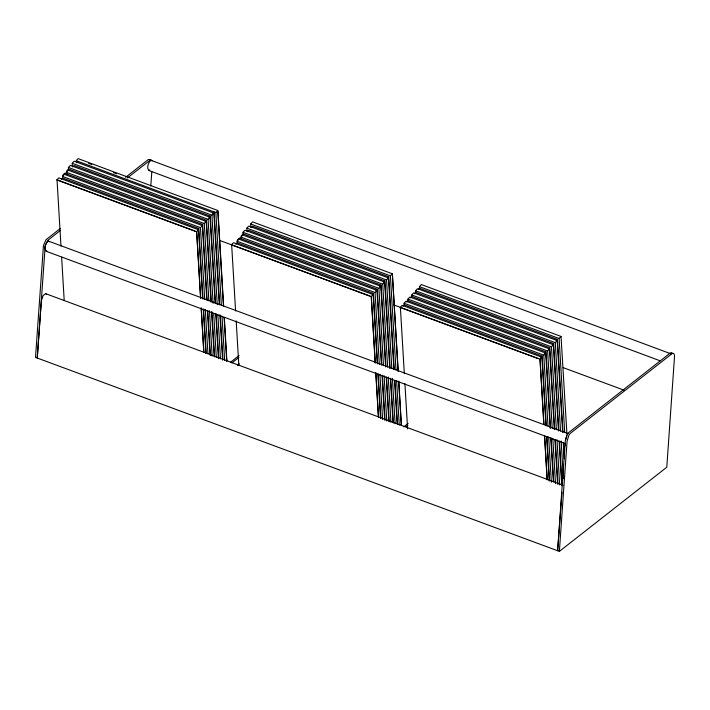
<?xml version="1.0" encoding="UTF-8"?>
<svg xmlns="http://www.w3.org/2000/svg" width="710" height="710" viewBox="0 0 710 710"><rect width="100%" height="100%" fill="white"/><g stroke="black" fill="none" stroke-linecap="round" stroke-linejoin="round"><path stroke-width="1.06" d="M150.804 185.976L151.807 171.696M559.373 551.386L567.068 441.309L568.932 435.035L570.192 433.446L672.157 353.553C674.34 352.133 674.731 355.958 674.465 357.352L666.788 467.224L559.373 551.386L35.5 357.387L43.452 245.536L46.026 239.705L60.27 228.522M565.666 439.845L566.225 437.449M562 492.172L557.625 550.738L565.32 440.661L567.183 434.387L568.444 432.798L670.409 352.905L671.509 352.55L672.272 353.234M566.376 437.032L566.953 435.718M60.971 246.139L57.031 179.816L58.832 177.855L198.525 229.729L202.607 298.262M66.784 174.403L66.589 171.092L68.497 169.016L68.408 167.453L70.325 165.377L210.018 217.251L215.148 303.463M72.438 166.61L72.243 163.291L74.159 161.214L213.852 213.089L219.31 304.83M62.755 175.255L64.672 173.178L202.616 224.395L207.142 300.454M61.308 179.373L62.586 177.988L62.489 176.426L64.406 174.349L202.359 225.567L206.761 299.629M66.421 173.826L66.323 172.264L68.24 170.187L206.193 221.413L210.985 302.096M72.802 166.885L74.08 165.501L210.284 216.08L215.458 303.152M76.636 162.723L77.914 161.339M197.513 229.951L198.791 228.558L62.586 177.988M201.338 225.789L202.616 224.395M205.172 221.626L206.45 220.242L68.497 169.016M209.006 217.464L210.284 216.08M212.84 213.302L214.109 211.917L219.621 304.51M200.664 298.014L196.723 231.691L198.525 229.729M204.72 299.496L200.442 227.653L202.359 225.567M208.873 300.863L204.276 223.49L206.193 221.413M213.098 303.33L208.101 219.328L210.018 217.251M217.26 304.696L211.935 215.165L213.852 213.089M215.858 212.565L217.775 210.479L78.082 158.614L76.165 160.691L215.858 212.565L221.369 305.158M241.205 235.933L243.122 233.856L243.024 232.294L244.941 230.217L384.642 282.092L389.772 368.304M247.053 231.451L246.858 228.132L248.775 226.055L388.468 277.93L393.926 369.67M250.887 227.289L250.692 223.978L252.609 221.893L392.302 273.767L398.088 371.037M235.924 244.213L237.202 242.829L237.113 241.267L239.03 239.19L376.974 290.408L381.385 364.47M241.036 238.667L240.947 237.105L242.855 235.028L380.808 286.254L385.61 366.937M247.417 231.726L248.695 230.342L384.9 280.92L390.083 368.002M251.251 227.564L252.529 226.179L388.734 276.758L394.236 369.351M372.129 294.792L373.407 293.399L237.202 242.829M375.963 290.63L377.241 289.236L239.288 238.019L237.371 240.095L237.504 242.296M379.797 286.467L381.066 285.083L243.122 233.856M383.622 282.305L384.9 280.92M387.456 278.142L388.734 276.758M375.288 362.854L371.339 296.531L373.149 294.57L233.448 242.696L231.646 244.657L235.596 310.98M379.335 364.336L375.058 292.493L376.974 290.408M383.498 365.703L378.892 288.331L380.808 286.254M387.651 367.07L382.726 284.169L384.642 282.092M391.813 368.437L386.551 280.006L388.468 277.93M395.976 369.803L390.385 275.844L392.302 273.767M402.916 306.214L404.185 304.83L404.096 303.276L406.014 301.191L545.706 353.065L550.179 428.228M406.741 302.061L408.019 300.667L407.93 299.114L409.839 297.029L549.54 348.903L554.341 429.594M410.575 297.898L411.853 296.505L411.756 294.952L413.673 292.866L553.365 344.74L558.495 430.961M414.409 293.736L415.678 292.351L415.59 290.789L417.507 288.713L557.199 340.578L562.657 432.328M418.234 289.573L419.512 288.189L419.424 286.627L421.341 284.55L561.033 336.425L566.917 433.881M540.86 357.441L542.138 356.056L404.185 304.83M544.694 353.278L545.972 351.894L408.019 300.667M548.519 349.116L549.797 347.731L411.853 296.505M552.353 344.962L553.631 343.569L415.678 292.351M556.187 340.8L557.465 339.407L419.512 288.189M543.949 424.402L540.07 359.189L541.872 357.228L402.18 305.353L400.378 307.315L404.318 373.637M547.996 425.885L543.789 355.142L545.706 353.065M552.229 428.361L547.623 350.988L549.54 348.903M556.383 429.727L551.457 346.826L553.365 344.74M560.545 431.085L555.282 342.664L557.199 340.578M564.707 432.452L559.116 338.501L561.033 336.425M149.89 170.045C145.861 170.826 148.044 160.939 151.337 160.433L671.092 353.882M125.626 177.305L148.381 159.475L149.97 159.608L150.254 160.105L127.374 177.953M60.27 230.537L47.676 240.459L45.156 246.414L37.248 358.035L41.375 300.8L43.062 295.688L45.582 293.638L563.012 485.223M230.43 362.34L239.128 355.524M231.939 362.899L238.888 357.45M237.522 365.26L239.261 363.893M403.786 426.861L408.135 423.453M406.155 426.737L407.895 425.379M46.789 250.985C43.177 250.488 45.298 241.906 48.52 241.134L568.027 433.588M150.227 160.061L151.292 159.901L152.046 160.868M148.727 170.462L660.167 360.822M88.688 163.389L91.794 164.542M113.511 172.601L116.617 173.755M250.692 223.978L390.385 275.844M419.424 286.627L559.116 338.501M72.243 163.291L211.935 215.165M246.858 228.132L386.551 280.006M415.59 290.789L555.282 342.664M68.408 167.453L208.101 219.328M243.024 232.294L382.726 284.169M411.756 294.952L551.457 346.826M66.323 172.264L204.276 223.49M240.947 237.105L378.892 288.331M407.93 299.114L547.623 350.988M62.489 176.426L200.442 227.653M237.113 241.267L375.058 292.493M404.096 303.276L543.789 355.142M57.031 179.816L196.723 231.691M219.381 240.326L371.339 296.531M393.881 304.945L540.07 359.189M563.181 367.638L624.463 390.331M56.915 179.941L194.868 231.167M231.531 244.781L369.484 296.008M400.262 307.439L538.216 358.656M45.91 251.171L565.417 443.626M45.751 293.674L46.354 294.268M48.52 241.134L49.105 241.773M565.364 443.51L565.497 445.72M557.465 339.407L562.968 431.999M563.625 443.022L564.477 457.355M563.252 442.277L564.237 458.855M561.14 441.034L563.376 478.62M553.631 343.569L558.814 430.65M559.471 441.673L562.089 485.764M559.09 440.91L561.716 485.116M556.977 439.667L559.675 484.992M549.797 347.731L554.652 429.301M555.309 440.324L557.936 484.415M554.927 439.543L557.563 483.759M552.815 438.31L555.513 483.625M545.972 351.894L550.49 427.952M551.084 437.875L553.711 481.966M550.774 438.176L553.338 481.282M548.661 436.943L551.351 482.259M542.138 356.056L546.265 425.503M546.922 436.526L549.549 480.617M541.872 357.228L545.954 425.76M546.611 436.81L549.238 481.025M544.606 435.452L547.241 479.667M539.964 359.304L543.842 424.518M544.499 435.576L547.126 479.791M404.913 383.577L407.611 428.902M392.532 276.208L398.186 371.223M398.78 381.163L401.407 425.361M398.745 382.086L401.31 425.201M396.633 380.853L399.26 425.068M394.893 380.374L397.52 424.465M394.582 380.72L397.147 423.834M392.408 378.386L395.106 423.701M390.74 379.025L393.358 423.116M390.358 378.252L392.994 422.468M388.246 377.019L390.944 422.335M381.066 285.083L385.92 366.644M386.577 377.667L389.204 421.758M386.196 376.886L388.832 421.101M384.083 375.652L386.781 420.968M377.241 289.236L381.767 365.295M382.353 375.217L385.042 420.409M382.042 375.519L384.669 419.734M379.93 374.285L382.619 419.601M373.407 293.399L377.605 363.946M378.19 373.868L380.817 417.959M373.149 294.57L377.223 363.103M377.88 374.152L380.507 418.367M375.883 372.803L378.51 417.01M371.232 296.656L375.173 362.97M375.767 372.919L378.394 417.134M236.181 320.929L238.817 365.144M217.988 211.394L223.641 306.409M224.298 317.459L226.863 360.547M217.775 210.479L223.481 306.383M224.138 317.405L226.756 361.496M222.026 316.181L224.644 360.272M220.277 315.533L222.896 359.624M219.905 314.779L222.594 360.094M217.855 314.645L220.482 358.861M216.115 314.175L218.742 358.275M215.742 313.412L218.44 358.727M213.692 313.279L216.328 357.494M206.45 220.242L211.305 301.803M211.891 311.726L214.58 356.917M211.58 312.045L214.207 356.26M209.468 310.811L212.166 356.127M207.737 310.377L210.426 355.568M207.418 310.678L210.053 354.893M205.305 309.445L207.941 353.66M198.791 228.558L202.989 299.105M203.575 309.027L206.202 353.118M203.264 309.311L205.891 353.527M201.258 307.962L203.885 352.169M196.608 231.815L200.557 298.129M201.152 308.078L203.779 352.293M61.628 257.189L64.193 300.303"/></g></svg>
